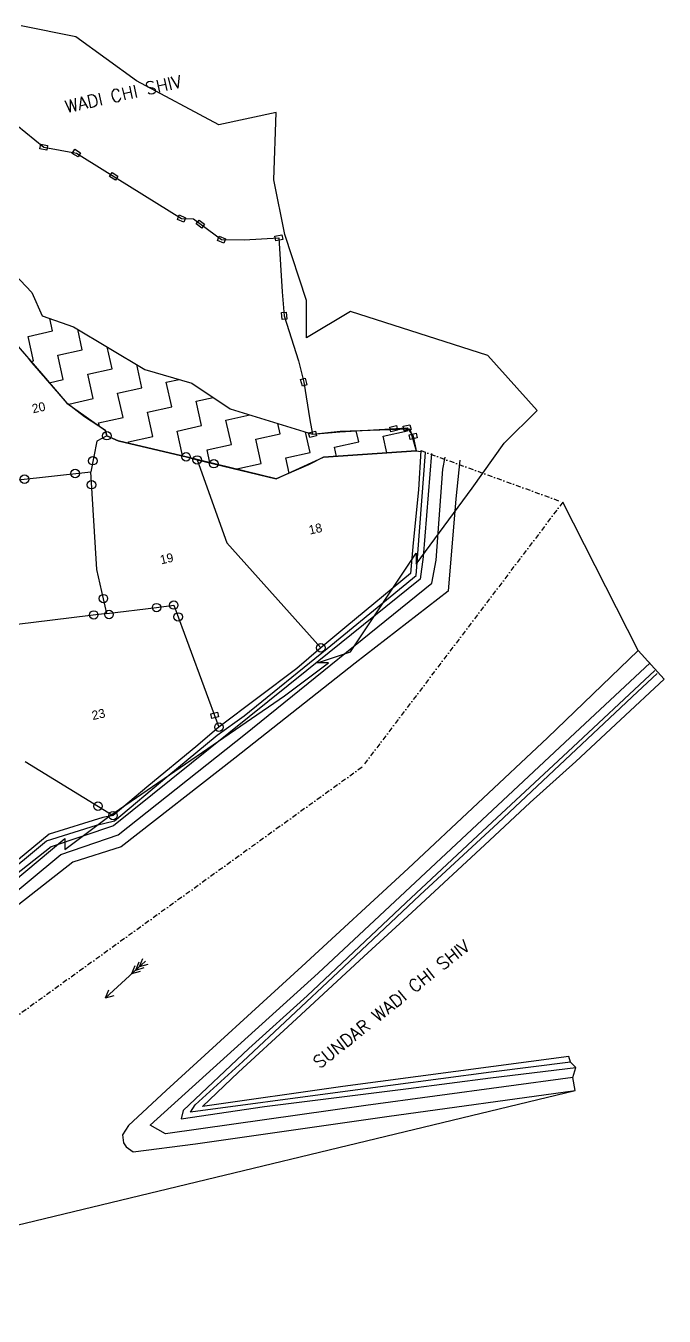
# Model space of a CAD drawing. Header units: metres. Extents: x 359024 to 361366, y 1738785 to 1741373.
# Drawn here: x 360728 to 361366, y 1738798 to 1740088 of the extents above; entities that cross this region are included whole.
import ezdxf

# ---------------------------------------------------------------- set-up
doc = ezdxf.new("R2010")
doc.units = ezdxf.units.M
doc.linetypes.add('DASHDOT', pattern=[1, 0.5, -0.25, 0, -0.25])
for name, color, linetype in [('LINE_WATER', 4, 'Continuous'), ('OFF', 1, 'Continuous'), ('POLY_HATCH', 12, 'Continuous'), ('POLY_PARCEL', 6, 'Continuous'), ('POLY_WATER', 4, 'Continuous'), ('TEXT_MAPOUT', 7, 'Continuous'), ('TEXT_PARCEL', 7, 'Continuous'), ('V_BOUND_LINE', 7, 'Continuous'), ('V_BOUND_STREAM_LINE', 7, 'DASHDOT'), ('VILLAGE BOUNDRY', 15, 'Continuous')]:
    doc.layers.add(name, color=color, linetype=linetype)
doc.styles.get("Standard").update_dxf_attribs({"font": 'simplex.shx'})
doc.styles.add('TEXT_MAP', font='')
doc.styles.get('TEXT_MAP').set_extended_font_data('Kruti Dev 050')

msp = doc.modelspace()

# ---------------------------------------------------------------- linework, layer by layer
for points in [[(360743.1, 1739969.8), (360749.9, 1739968.5), (360749, 1739963.8), (360742.2, 1739965.1)], [(360777, 1739964.6), (360782.9, 1739961), (360780.4, 1739956.9), (360774.5, 1739960.5)], [(360814.3, 1739941.5), (360820.2, 1739937.8), (360817.7, 1739933.7), (360811.8, 1739937.4)], [(360881.5, 1739898.9), (360887.9, 1739896.2), (360886.1, 1739891.8), (360879.7, 1739894.4)], [(360901.4, 1739893.8), (360906.9, 1739889.7), (360904.1, 1739885.8), (360898.5, 1739889.9)], [(360921.4, 1739877.8), (360927.9, 1739875.2), (360926.1, 1739870.7), (360919.6, 1739873.4)], [(360977.1, 1739877.6), (360983.9, 1739879.1), (360985, 1739874.4), (360978.2, 1739872.9)], [(360984.3, 1739794.4), (360983.7, 1739801.4), (360988.5, 1739801.8), (360989.1, 1739794.8)], [(361004.6, 1739727.9), (361002.8, 1739734.6), (361007.5, 1739735.8), (361009.2, 1739729.1)], [(361091.9, 1739686.9), (361098.7, 1739688.5), (361099.7, 1739683.8), (361093, 1739682.3)], [(361105.4, 1739687.7), (361112.1, 1739689.3), (361113.2, 1739684.6), (361106.4, 1739683)], [(361010.8, 1739681.3), (361017.6, 1739682.9), (361018.7, 1739678.2), (361011.9, 1739676.6)], [(361111.5, 1739679.3), (361118.3, 1739680.8), (361119.3, 1739676.2), (361112.5, 1739674.6)], [(360913, 1739400.2), (360919.8, 1739401.8), (360920.8, 1739397.1), (360914, 1739395.5)]]:
    msp.add_lwpolyline(points, close=True)
for points in [[(360807.9, 1739116.3), (360847.7, 1739153)], [(360834.2, 1739140.6), (360837.4, 1739148.7)], [(360838.2, 1739144.2), (360841.3, 1739152.3)], [(360838.2, 1739144.2), (360846.6, 1739146.6)], [(360841.9, 1739147.7), (360845.1, 1739155.8)], [(360841.9, 1739147.7), (360850.4, 1739150.1)], [(360834.2, 1739140.6), (360842.7, 1739143)], [(360807.9, 1739116.3), (360811.1, 1739124.4)], [(360807.9, 1739116.3), (360816.3, 1739118.7)]]:
    msp.add_lwpolyline(points)
for centre in [(360809.1, 1739678.3), (360888.3, 1739657.1), (360795.1, 1739653.3), (360899.5, 1739654), (360916.1, 1739650.3), (360726.9, 1739634.9), (360777.4, 1739640.5), (360793.8, 1739629.3), (360805.7, 1739515.4), (360858.9, 1739506.4), (360876, 1739509), (360796, 1739499.1), (360811.3, 1739499.5), (360880.4, 1739497.1), (361023, 1739466.2), (360921.2, 1739387), (360800.3, 1739307.9), (360815.3, 1739298.5)]:
    msp.add_circle(centre, 4.25)
at = {"layer": 'LINE_WATER'}
for p, q in [((361118.5, 1739538.5), (361127.7, 1739661.4)), ((361133.6, 1739660.5), (361125.2, 1739557.2)), ((361144.9, 1739644.9), (361147.2, 1739656.8)), ((361161.9, 1739653.9), (361158.1, 1739615.1)), ((361138.2, 1739553.9), (361144.9, 1739644.9)), ((361158.1, 1739615.1), (361150.2, 1739522.8)), ((361125.2, 1739557.2), (361122.2, 1739534.8)), ((361134, 1739530.8), (361138.2, 1739553.9)), ((361122.2, 1739534.8), (361009.2, 1739443.6)), ((361029.3, 1739465.7), (361118.5, 1739538.5)), ((360947.8, 1739380.2), (361134, 1739530.8)), ((361150.2, 1739522.8), (361057.4, 1739450.9)), ((360946.4, 1739398.4), (361029.3, 1739465.7)), ((361340.2, 1739463.6), (361249.5, 1739376.3)), ((361009.2, 1739443.6), (360815.7, 1739288.3)), ((361057.4, 1739450.9), (360937.2, 1739355.9)), ((361266.9, 1739371.7), (361352.2, 1739451.3)), ((361356.8, 1739443.6), (361269.8, 1739362.4)), ((361339.7, 1739422.4), (361359.3, 1739440.6)), ((361200.4, 1739291.4), (361339.7, 1739422.4)), ((360919.5, 1739379.1), (360946.4, 1739398.4)), ((360820.4, 1739279.4), (360947.8, 1739380.2)), ((360869.1, 1739337.2), (360919.5, 1739379.1)), ((361249.5, 1739376.3), (361110.4, 1739245.6)), ((361153.3, 1739265.3), (361266.9, 1739371.7)), ((360937.2, 1739355.9), (360823.5, 1739267.2)), ((361269.8, 1739362.4), (361180.1, 1739278.5)), ((360816.7, 1739293.4), (360869.1, 1739337.2)), ((360748.9, 1739273.4), (360798.9, 1739289.1)), ((360815.7, 1739288.3), (360753.6, 1739267.4)), ((360798.9, 1739289.1), (360816.7, 1739293.4)), ((361121.9, 1739218.9), (361200.4, 1739291.4)), ((360700.9, 1739233.8), (360748.9, 1739273.4)), ((360763.2, 1739259.7), (360820.4, 1739279.4)), ((361180.1, 1739278.5), (361107.9, 1739211.4)), ((360753.6, 1739267.4), (360645.7, 1739182.5)), ((360823.5, 1739267.2), (360775, 1739252.1)), ((361020.3, 1739141), (361153.3, 1739265.3)), ((360652.1, 1739167.6), (360763.2, 1739259.7)), ((360775, 1739252.1), (360721.3, 1739209.8)), ((361110.4, 1739245.6), (361004.1, 1739147.8)), ((361107.9, 1739211.4), (361009.3, 1739118.3)), ((361040.5, 1739142), (361121.9, 1739218.9)), ((361004.1, 1739147.8), (360868.6, 1739023.6)), ((360852.4, 1738989.2), (361020.3, 1739141)), ((360945, 1739052.7), (361040.5, 1739142)), ((361009.3, 1739118.3), (360951.1, 1739065.6)), ((360951.1, 1739065.6), (360885.6, 1739003.7)), ((360897.4, 1739009.4), (360945, 1739052.7)), ((361193.2, 1739042.1), (361042.4, 1739022.1)), ((361192.5, 1739036.3), (361277.9, 1739046.9)), ((361272.5, 1739052), (361193.2, 1739042.1)), ((361275.1, 1739036.7), (361068, 1739008.7)), ((361110.8, 1739025.8), (361192.5, 1739036.3)), ((360868.6, 1739023.6), (360830.8, 1738988.9)), ((361042.4, 1739022.1), (360892.7, 1739002)), ((360966.6, 1739007.7), (361110.8, 1739025.8)), ((361088.9, 1738997.7), (361277.3, 1739023.6)), ((361068, 1739008.7), (360867.7, 1738980.3)), ((360883.3, 1738995.4), (360966.6, 1739007.7)), ((360885.6, 1739003.7), (360883.3, 1738995.4)), ((360892.7, 1739002), (360897.4, 1739009.4)), ((360897.8, 1738970.5), (361088.9, 1738997.7)), ((360830.8, 1738988.9), (360824.8, 1738979.5)), ((360824.8, 1738979.5), (360825.9, 1738971.3)), ((360867.7, 1738980.3), (360852.4, 1738989.2)), ((360825.9, 1738971.3), (360828.6, 1738967.4)), ((360828.6, 1738967.4), (360835.6, 1738962.6)), ((360835.6, 1738962.6), (360897.8, 1738970.5))]:
    msp.add_line(p, q, dxfattribs=at)
at = {"layer": 'OFF'}
for p, q in [((361340.2, 1739463.6), (361264.9, 1739611.8)), ((361264.9, 1739611.8), (361264.9, 1739611.8)), ((361264.9, 1739611.8), (361264.9, 1739611.8)), ((361366.3, 1739434.8), (361340.2, 1739463.6)), ((361366.3, 1739434.8), (361366.3, 1739434.8)), ((361272.5, 1739052), (361270.9, 1739057.8)), ((361270.9, 1739057.8), (361270.9, 1739057.8)), ((361277.9, 1739046.9), (361272.5, 1739052)), ((361275.1, 1739036.7), (361277.9, 1739046.9)), ((361277.3, 1739023.6), (361275.1, 1739036.7)), ((361275.1, 1739036.7), (361275.1, 1739036.7)), ((360341.9, 1738798.2), (361277.3, 1739023.6))]:
    msp.add_line(p, q, dxfattribs=at)
at = {"layer": 'POLY_HATCH'}
for p, q in [((360698.9, 1739858.5), (360734, 1739821.4)), ((360734, 1739821.4), (360744.6, 1739798)), ((360744.6, 1739798), (360775.8, 1739787.1)), ((360775.8, 1739787.1), (360847.1, 1739744.6)), ((360847.1, 1739744.6), (360894.1, 1739730.7)), ((360894.1, 1739730.7), (360932.3, 1739705.2)), ((360786.9, 1739697.2), (360769.2, 1739710.9)), ((360932.3, 1739705.2), (361014.7, 1739679.8)), ((360807.7, 1739683.5), (360786.9, 1739697.2)), ((360809.1, 1739678.3), (360807.7, 1739683.5)), ((360820.4, 1739673.3), (360809.1, 1739678.3)), ((360872.7, 1739660.9), (360820.4, 1739673.3)), ((361014.7, 1739679.8), (361042.4, 1739682.7)), ((361042.4, 1739682.7), (361111.9, 1739685.3)), ((361111.9, 1739685.3), (361118.3, 1739663.1)), ((360888.3, 1739657.1), (360872.7, 1739660.9)), ((361118.3, 1739663.1), (361025.7, 1739656.7)), ((360900.2, 1739654.2), (360888.3, 1739657.1)), ((360978.4, 1739635.1), (360888.3, 1739657.1)), ((361010.8, 1739649.2), (360978.4, 1739635.1)), ((361025.7, 1739656.7), (361010.8, 1739649.2))]:
    msp.add_line(p, q, dxfattribs=at)
at = {"layer": 'POLY_HATCH', "linetype": 'Continuous'}
for p, q in [((360754.7, 1739783), (360752, 1739795.4)), ((360730.4, 1739777.6), (360754.7, 1739783)), ((360735.8, 1739753.2), (360730.4, 1739777.6)), ((360784.6, 1739764.1), (360780, 1739784.7)), ((360760.2, 1739758.7), (360784.6, 1739764.1)), ((360814.4, 1739745.2), (360809.5, 1739767)), ((360733.2, 1739752.6), (360735.8, 1739753.2)), ((360765.6, 1739734.3), (360760.2, 1739758.7)), ((360790, 1739739.7), (360814.4, 1739745.2)), ((360795.5, 1739715.4), (360790, 1739739.7)), ((360844.2, 1739726.2), (360839, 1739749.4)), ((360751.6, 1739731.2), (360765.6, 1739734.3)), ((360819.8, 1739720.8), (360844.2, 1739726.2)), ((360868.6, 1739731.7), (360881.3, 1739734.5)), ((360874, 1739707.3), (360868.6, 1739731.7)), ((360771.1, 1739709.9), (360795.5, 1739715.4)), ((360825.3, 1739696.4), (360819.8, 1739720.8)), ((360898.4, 1739712.8), (360915.3, 1739716.5)), ((360903.9, 1739688.4), (360898.4, 1739712.8)), ((360771.2, 1739709.3), (360771.1, 1739709.9)), ((360849.7, 1739701.9), (360874, 1739707.3)), ((360855.1, 1739677.5), (360849.7, 1739701.9)), ((360928.2, 1739693.8), (360952, 1739699.1)), ((360800.9, 1739691), (360825.3, 1739696.4)), ((360801.7, 1739687.4), (360800.9, 1739691)), ((360879.5, 1739682.9), (360903.9, 1739688.4)), ((360933.7, 1739669.5), (360928.2, 1739693.8)), ((360982.4, 1739680.3), (360980.2, 1739690.4)), ((360830.7, 1739672), (360855.1, 1739677.5)), ((360884.9, 1739658.6), (360879.5, 1739682.9)), ((360958.1, 1739674.9), (360982.4, 1739680.3)), ((360963.5, 1739650.5), (360958.1, 1739674.9)), ((361012.3, 1739661.4), (361007.7, 1739681.9)), ((361061, 1739672.3), (361058.5, 1739683.3)), ((361085.4, 1739677.7), (361109.8, 1739683.2)), ((361089.1, 1739661.1), (361085.4, 1739677.7)), ((361109.8, 1739683.2), (361109.3, 1739685.2)), ((360831, 1739670.8), (360830.7, 1739672)), ((360909.3, 1739664), (360933.7, 1739669.5)), ((360912.1, 1739651.3), (360909.3, 1739664)), ((360987.9, 1739656), (361012.3, 1739661.4)), ((361036.6, 1739666.9), (361061, 1739672.3)), ((361038.7, 1739657.6), (361036.6, 1739666.9)), ((360883.5, 1739658.2), (360884.9, 1739658.6)), ((360939.1, 1739645.1), (360963.5, 1739650.5)), ((360991.3, 1739640.7), (360987.9, 1739656)), ((360939.2, 1739644.7), (360939.1, 1739645.1))]:
    msp.add_line(p, q, dxfattribs=at)
at = {"layer": 'POLY_HATCH'}
msp.add_arc((365439.5, 1743776.2), 6191.9, 220.28627, 221.03841, dxfattribs=at)
at = {"layer": 'POLY_PARCEL'}
for p, q in [((360716.2, 1739772.5), (360743.7, 1739740.3)), ((360743.7, 1739740.3), (360769.2, 1739710.9)), ((360769.2, 1739710.9), (360807.7, 1739683.5)), ((360809.1, 1739678.3), (360799, 1739672.7)), ((360807.7, 1739683.5), (360809.1, 1739678.3)), ((360809.1, 1739678.3), (360820.4, 1739673.3)), ((360820.4, 1739673.3), (360872.7, 1739660.9)), ((360799, 1739672.7), (360793, 1739642.3)), ((360872.7, 1739660.9), (360888.3, 1739657.1)), ((361025.7, 1739656.7), (361118.3, 1739663.1)), ((360888.3, 1739657.1), (360899.5, 1739654)), ((360899.5, 1739654), (360929, 1739571.1)), ((360899.5, 1739654), (360916.1, 1739650.3)), ((360916.1, 1739650.3), (360978.4, 1739635.1)), ((360978.4, 1739635.1), (361025.7, 1739656.7)), ((360717.6, 1739633.9), (360793, 1739642.3)), ((360799.1, 1739544.4), (360793, 1739642.3)), ((360929, 1739571.1), (361023, 1739466.2)), ((360809.1, 1739500.7), (360799.1, 1739544.4)), ((360809.1, 1739500.7), (360858.9, 1739506.4)), ((360858.9, 1739506.4), (360876, 1739509)), ((360876, 1739509), (360921.2, 1739387)), ((360809.1, 1739500.7), (360719.5, 1739489.7)), ((360727.4, 1739352.5), (360815.3, 1739298.5))]:
    msp.add_line(p, q, dxfattribs=at)
at = {"layer": 'POLY_WATER'}
for p, q in [((361123.1, 1739663.4), (361120.6, 1739624.3)), ((361120.6, 1739624.3), (361115.3, 1739571.1)), ((361115.3, 1739571.1), (361112.8, 1739540.6)), ((361112.8, 1739540.6), (361049.1, 1739487.8)), ((361049.1, 1739487.8), (361023, 1739466.2)), ((361023, 1739466.2), (360998.9, 1739445.5)), ((360998.9, 1739445.5), (360921.2, 1739387)), ((361322.7, 1739394.4), (361366.3, 1739434.8)), ((361277.8, 1739352.5), (361322.7, 1739394.4)), ((360921.2, 1739387), (360898.2, 1739367.4)), ((360898.2, 1739367.4), (360851, 1739328.5)), ((361232.2, 1739311.6), (361277.8, 1739352.5)), ((360851, 1739328.5), (360815.3, 1739298.5)), ((361191.5, 1739273.5), (361232.2, 1739311.6)), ((360805.1, 1739296.6), (360751.4, 1739279.9)), ((360815.3, 1739298.5), (360805.1, 1739296.6)), ((360751.4, 1739279.9), (360713.3, 1739248.4)), ((361114, 1739201.8), (361191.5, 1739273.5)), ((361066, 1739157.7), (361114, 1739201.8)), ((360994.5, 1739091.3), (361066, 1739157.7)), ((360940.8, 1739042), (360994.5, 1739091.3)), ((361270.9, 1739057.8), (361045.1, 1739027.9)), ((360904.6, 1739007.7), (360940.8, 1739042)), ((361045.1, 1739027.9), (360904.6, 1739007.7))]:
    msp.add_line(p, q, dxfattribs=at)
at = {"layer": 'V_BOUND_LINE'}
for p, q in [((360719.3, 1739988.8), (360746, 1739966.8)), ((360746, 1739966.8), (360778.7, 1739960.7)), ((360778.7, 1739960.7), (360807.2, 1739943.1)), ((360807.2, 1739943.1), (360883.8, 1739895.3)), ((360883.8, 1739895.3), (360895.6, 1739895)), ((360895.6, 1739895), (360923.7, 1739874.3)), ((360923.7, 1739874.3), (360946.3, 1739874.1)), ((360946.3, 1739874.1), (360981.1, 1739876)), ((360981.1, 1739876), (360984.3, 1739822.1)), ((360984.3, 1739822.1), (360986.4, 1739798.1)), ((360986.4, 1739798.1), (361000.7, 1739753.1)), ((361000.7, 1739753.1), (361006, 1739731.9)), ((361006, 1739731.9), (361011.9, 1739694.1)), ((361011.9, 1739694.1), (361014.7, 1739679.8)), ((361042, 1739682.2), (361109.3, 1739686.1)), ((361109.3, 1739686.1), (361115.4, 1739677.7)), ((361014.7, 1739679.8), (361042, 1739682.2)), ((361115.4, 1739677.7), (361118.3, 1739663.1)), ((361118.3, 1739663.1), (361123, 1739662.5))]:
    msp.add_line(p, q, dxfattribs=at)
at = {"layer": 'V_BOUND_STREAM_LINE', "ltscale": 10}
for p, q in [((361123.1, 1739663.4), (361264.9, 1739611.8)), ((361264.9, 1739611.8), (361064.2, 1739346.9)), ((361064.2, 1739346.9), (360547.7, 1738974.4))]:
    msp.add_line(p, q, dxfattribs=at)
at = {"layer": 'VILLAGE BOUNDRY', "ltscale": 0.1}
for p, q in [((360778.3, 1740077), (360723.5, 1740088)), ((360838.7, 1740033), (360778.3, 1740077)), ((360921, 1739989.1), (360838.7, 1740033)), ((360978.5, 1740001.2), (360921, 1739989.1)), ((360975.9, 1739934.2), (360978.5, 1740001.2)), ((360986.9, 1739879.3), (360975.9, 1739934.2)), ((361008.8, 1739813.4), (360986.9, 1739879.3)), ((361008.8, 1739776.2), (361008.8, 1739813.4)), ((361052.7, 1739802.4), (361008.8, 1739776.2)), ((361189.9, 1739758.5), (361052.7, 1739802.4)), ((361239.3, 1739703.6), (361189.9, 1739758.5)), ((361206.3, 1739670.7), (361239.3, 1739703.6)), ((361174.4, 1739626), (361206.3, 1739670.7)), ((361118.5, 1739549.9), (361174.4, 1739626)), ((361052.6, 1739462.1), (361118.5, 1739560.9)), ((361118.5, 1739560.9), (361118.5, 1739549.9)), ((361019.6, 1739451.1), (361052.6, 1739462.1)), ((360986.7, 1739418.2), (361030.6, 1739451.1)), ((361030.6, 1739451.1), (361019.6, 1739451.1)), ((360811, 1739297.5), (360986.7, 1739418.2)), ((360767.1, 1739264.6), (360811, 1739297.5)), ((360701.2, 1739220.7), (360767.1, 1739275.6)), ((360767.1, 1739275.6), (360767.1, 1739264.6))]:
    msp.add_line(p, q, dxfattribs=at)

# ---------------------------------------------------------------- texts
at = {"layer": 'TEXT_MAPOUT'}
for s, rotation, p in [('WADI CHI SHIV', 12.5906, (360768.8, 1740000.8)), ('SUNDAR WADI CHI SHIV', 38.516, (361021.6, 1739044.9))]:
    msp.add_text(s, height=12.489, rotation=rotation, dxfattribs=at).set_placement(p)
at = {"layer": 'TEXT_PARCEL', "style": 'TEXT_MAP'}
for s, p in [('20', (360735.4, 1739700.6)), ('18', (361012.1, 1739579.4)), ('19', (360863.4, 1739549.6)), ('23', (360795.2, 1739394))]:
    msp.add_text(s, height=8.99, rotation=12.5906, dxfattribs=at).set_placement(p)

doc.saveas('drawing.dxf')
